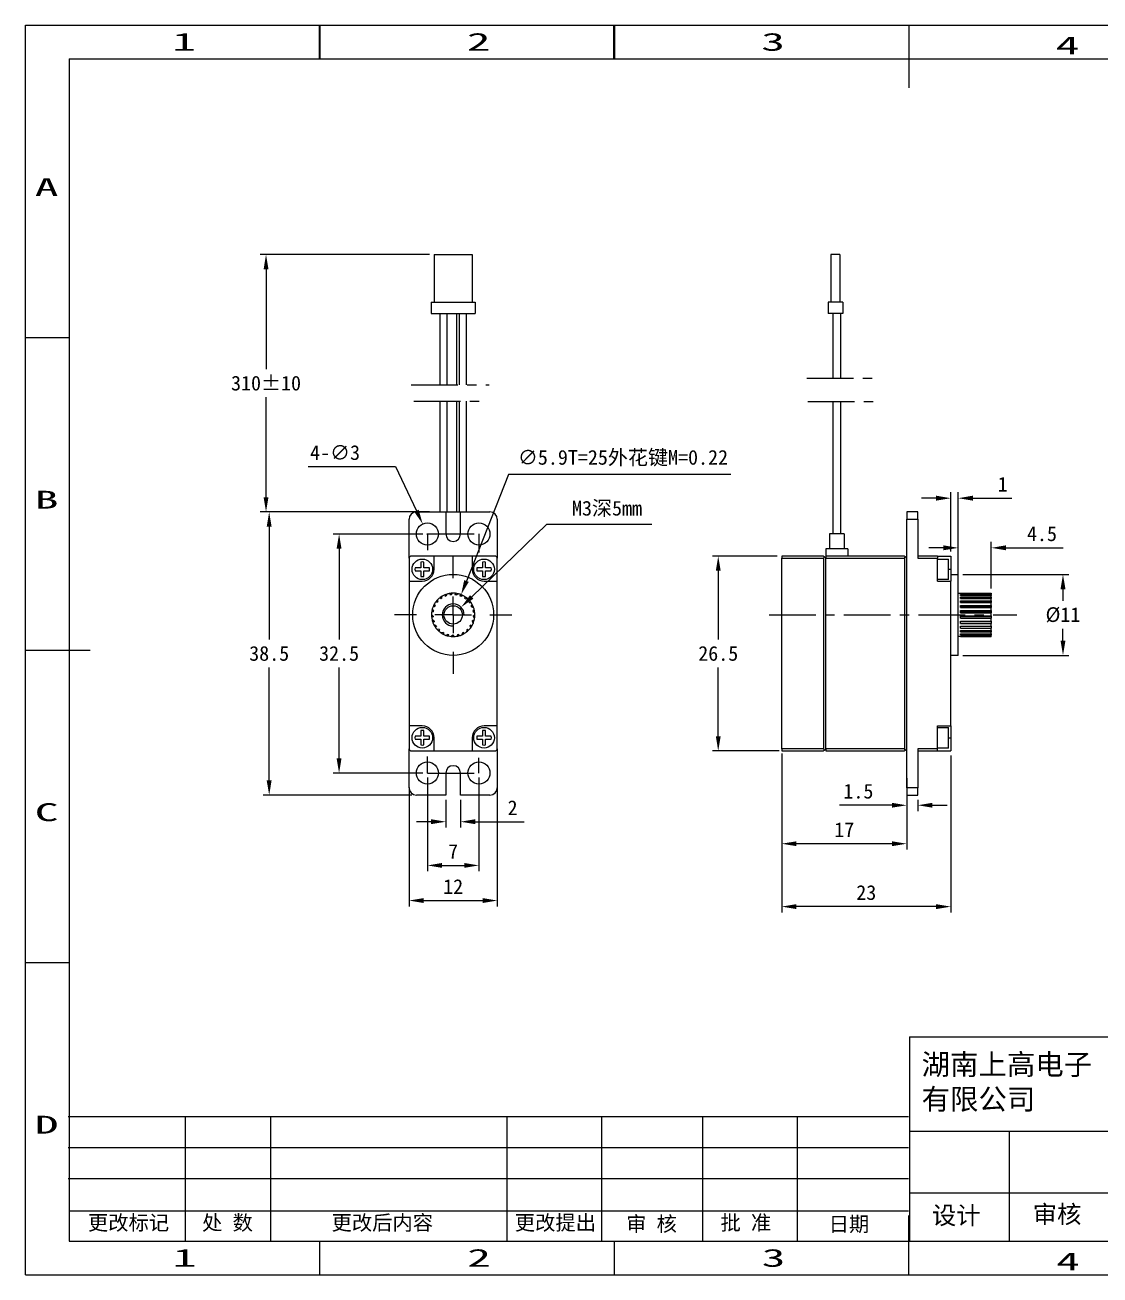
# Model space of a CAD drawing. Header units: millimetres. Extents: x 433 to 674, y -6 to 164.
# Drawn here: x 433.3 to 579.5, y -5.6 to 164.3 of the extents above; entities that cross this region are included whole.
import ezdxf
from ezdxf.enums import TextEntityAlignment as Align

# ---------------------------------------------------------------- set-up
doc = ezdxf.new("R2010")
doc.units = ezdxf.units.MM
doc.header["$PDSIZE"] = -1
doc.linetypes.add('CENTER', pattern=[10.16, 6.35, -1.27, 1.27, -1.27])
for name, color, linetype in [('中心线', 6, 'CENTER'), ('图框', 7, 'Continuous'), ('标注', 5, 'Continuous')]:
    doc.layers.add(name, color=color, linetype=linetype)
doc.styles.add('style1', font='', dxfattribs={"height": 3.5})
doc.styles.get('style1').set_extended_font_data('FangSong_GB2312')
doc.dimstyles.new('副本 Standard', dxfattribs={"dimtxt": 2, "dimasz": 2, "dimexe": 0.8, "dimexo": 0.625, "dimgap": 0.9, "dimtad": 1, "dimtih": 1, "dimtoh": 1, "dimdsep": 46, "dimtxsty": 'Standard', "dimcen": 0.09, "dimclrd": 5, "dimclre": 5, "dimadec": 3, "dimazin": 2, "dimtfac": 1, "dimtdec": 4, "dimtofl": 0, "dimtmove": 0, "dimatfit": 3, "dimfxl": 0, "dimtolj": 1, "dimtzin": 0, "dimarcsym": 0})

# ---------------------------------------------------------------- blocks, each defined once
blk = doc.blocks.new('SW_CENTERMARKSYMBOL_4')
at = {"layer": '图框', "color": 0}
for p, q in [((0, 5), (0, 8)), ((0, 0), (0, 2.5)), ((-5, 0), (-8, 0)), ((0, 0), (-2.5, 0)), ((0, 0), (0, -2.5)), ((0, 0), (2.5, 0)), ((5, 0), (8, 0)), ((0, -5), (0, -8))]:
    blk.add_line(p, q, dxfattribs=at)
blk = doc.blocks.new('*D68')
at = {"layer": 'Defpoints', "color": 0}
for p in [(486.55, 98.11), (466.52, 59.61), (486.55, 59.61)]:
    blk.add_point(p, dxfattribs=at)
at = {"layer": '标注', "color": 5, "lineweight": -2}
for p, q in [((485.93, 98.11), (465.72, 98.11)), ((466.52, 96.11), (466.52, 80.76)), ((466.52, 61.61), (466.52, 76.96)), ((485.93, 59.61), (465.72, 59.61))]:
    blk.add_line(p, q, dxfattribs=at)
at = {"layer": '标注', "color": 5}
for points in [[(466.18, 96.11), (466.85, 96.11), (466.52, 98.11)], [(466.18, 61.61), (466.85, 61.61), (466.52, 59.61)]]:
    blk.add_solid(points, dxfattribs=at)
at = {"layer": '标注', "color": 0, "insert": (466.52, 78.86), "char_height": 2, "attachment_point": 5}
blk.add_mtext('\\A1;38.5', dxfattribs=at)
blk = doc.blocks.new('*D69')
at = {"layer": 'Defpoints', "color": 0}
for p in [(488.05, 95.11), (476.03, 62.61), (488.05, 62.61)]:
    blk.add_point(p, dxfattribs=at)
at = {"layer": '标注', "color": 5, "lineweight": -2}
for p, q in [((487.43, 95.11), (475.23, 95.11)), ((476.03, 93.11), (476.03, 80.76)), ((476.03, 64.61), (476.03, 76.96)), ((487.43, 62.61), (475.23, 62.61))]:
    blk.add_line(p, q, dxfattribs=at)
at = {"layer": '标注', "color": 5}
for points in [[(475.69, 93.11), (476.36, 93.11), (476.03, 95.11)], [(475.69, 64.61), (476.36, 64.61), (476.03, 62.61)]]:
    blk.add_solid(points, dxfattribs=at)
at = {"layer": '标注', "color": 0, "insert": (476.03, 78.86), "char_height": 2, "attachment_point": 5}
blk.add_mtext('\\A1;32.5', dxfattribs=at)
blk = doc.blocks.new('*D70')
at = {"layer": 'Defpoints', "color": 0}
for p in [(488.05, 62.61), (495.05, 62.61), (495.05, 50.05)]:
    blk.add_point(p, dxfattribs=at)
at = {"layer": '标注', "color": 5, "lineweight": -2}
for p, q in [((488.05, 61.99), (488.05, 49.25)), ((495.05, 61.99), (495.05, 49.25)), ((490.05, 50.05), (493.05, 50.05))]:
    blk.add_line(p, q, dxfattribs=at)
at = {"layer": '标注', "color": 5}
for points in [[(490.05, 50.38), (490.05, 49.72), (488.05, 50.05)], [(493.05, 50.38), (493.05, 49.72), (495.05, 50.05)]]:
    blk.add_solid(points, dxfattribs=at)
at = {"layer": '标注', "color": 0, "insert": (491.55, 51.95), "char_height": 2, "attachment_point": 5}
blk.add_mtext('\\A1;7', dxfattribs=at)
blk = doc.blocks.new('*D71')
at = {"layer": 'Defpoints', "color": 0}
for p in [(490.55, 59.61), (492.55, 59.61), (492.55, 55.99)]:
    blk.add_point(p, dxfattribs=at)
at = {"layer": '标注', "color": 5, "lineweight": -2}
for p, q in [((490.55, 58.99), (490.55, 55.19)), ((492.55, 58.99), (492.55, 55.19)), ((488.55, 55.99), (486.55, 55.99)), ((494.55, 55.99), (501.2, 55.99))]:
    blk.add_line(p, q, dxfattribs=at)
at = {"layer": '标注', "color": 5}
for points in [[(488.55, 56.33), (488.55, 55.66), (490.55, 55.99)], [(494.55, 56.33), (494.55, 55.66), (492.55, 55.99)]]:
    blk.add_solid(points, dxfattribs=at)
at = {"layer": '标注', "color": 0, "insert": (499.63, 57.89), "char_height": 2, "attachment_point": 5}
blk.add_mtext('\\A1;2', dxfattribs=at)
blk = doc.blocks.new('*D72')
at = {"layer": 'Defpoints', "color": 0}
for p in [(488.95, 133.11), (466.09, 98.11), (488.95, 98.11)]:
    blk.add_point(p, dxfattribs=at)
at = {"layer": '标注', "color": 5, "lineweight": -2}
for p, q in [((488.33, 133.11), (465.29, 133.11)), ((466.09, 131.11), (466.09, 117.51)), ((466.09, 100.11), (466.09, 113.71)), ((488.33, 98.11), (465.29, 98.11))]:
    blk.add_line(p, q, dxfattribs=at)
at = {"layer": '标注', "color": 5}
for points in [[(465.76, 131.11), (466.42, 131.11), (466.09, 133.11)], [(465.76, 100.11), (466.42, 100.11), (466.09, 98.11)]]:
    blk.add_solid(points, dxfattribs=at)
at = {"layer": '标注', "color": 0, "insert": (466.09, 115.61), "char_height": 2, "attachment_point": 5}
blk.add_mtext('\\A1;310%%P10', dxfattribs=at)
blk = doc.blocks.new('*D73')
at = {"layer": 'Defpoints', "color": 0}
for p in [(485.55, 61.29), (497.55, 61.29), (497.55, 45.27)]:
    blk.add_point(p, dxfattribs=at)
at = {"layer": '标注', "color": 5, "lineweight": -2}
for p, q in [((485.55, 60.66), (485.55, 44.47)), ((497.55, 60.66), (497.55, 44.47)), ((487.55, 45.27), (495.55, 45.27))]:
    blk.add_line(p, q, dxfattribs=at)
at = {"layer": '标注', "color": 5}
for points in [[(487.55, 45.61), (487.55, 44.94), (485.55, 45.27)], [(495.55, 45.61), (495.55, 44.94), (497.55, 45.27)]]:
    blk.add_solid(points, dxfattribs=at)
at = {"layer": '标注', "color": 0, "insert": (491.55, 47.17), "char_height": 2, "attachment_point": 5}
blk.add_mtext('\\A1;12', dxfattribs=at)
blk = doc.blocks.new('*D74')
at = {"layer": 'Defpoints', "color": 0}
for p in [(536.25, 92.11), (527.61, 65.61), (536.55, 65.61)]:
    blk.add_point(p, dxfattribs=at)
at = {"layer": '标注', "color": 5, "lineweight": -2}
for p, q in [((535.62, 92.11), (526.81, 92.11)), ((527.61, 90.11), (527.61, 80.76)), ((527.61, 67.61), (527.61, 76.96)), ((535.92, 65.61), (526.81, 65.61))]:
    blk.add_line(p, q, dxfattribs=at)
at = {"layer": '标注', "color": 5}
for points in [[(527.28, 90.11), (527.94, 90.11), (527.61, 92.11)], [(527.28, 67.61), (527.94, 67.61), (527.61, 65.61)]]:
    blk.add_solid(points, dxfattribs=at)
at = {"layer": '标注', "color": 0, "insert": (527.61, 78.86), "char_height": 2, "attachment_point": 5}
blk.add_mtext('\\A1;26.5', dxfattribs=at)
blk = doc.blocks.new('*D75')
at = {"layer": 'Defpoints', "color": 0}
for p in [(536.25, 65.91), (553.25, 62.53), (536.25, 53)]:
    blk.add_point(p, dxfattribs=at)
at = {"layer": '标注', "color": 5, "lineweight": -2}
for p, q in [((536.25, 65.29), (536.25, 52.2)), ((553.25, 61.9), (553.25, 52.2)), ((551.25, 53), (538.25, 53))]:
    blk.add_line(p, q, dxfattribs=at)
at = {"layer": '标注', "color": 5}
for points in [[(538.25, 53.33), (538.25, 52.67), (536.25, 53)], [(551.25, 53.33), (551.25, 52.67), (553.25, 53)]]:
    blk.add_solid(points, dxfattribs=at)
at = {"layer": '标注', "color": 0, "insert": (544.75, 54.9), "char_height": 2, "attachment_point": 5}
blk.add_mtext('\\A1;17', dxfattribs=at)
blk = doc.blocks.new('*D76')
at = {"layer": 'Defpoints', "color": 0}
for p in [(536.25, 65.61), (559.25, 65.61), (536.25, 44.45)]:
    blk.add_point(p, dxfattribs=at)
at = {"layer": '标注', "color": 5, "lineweight": -2}
for p, q in [((536.25, 64.99), (536.25, 43.65)), ((559.25, 64.99), (559.25, 43.65)), ((557.25, 44.45), (538.25, 44.45))]:
    blk.add_line(p, q, dxfattribs=at)
at = {"layer": '标注', "color": 5}
for points in [[(538.25, 44.78), (538.25, 44.11), (536.25, 44.45)], [(557.25, 44.78), (557.25, 44.11), (559.25, 44.45)]]:
    blk.add_solid(points, dxfattribs=at)
at = {"layer": '标注', "color": 0, "insert": (547.75, 46.35), "char_height": 2, "attachment_point": 5}
blk.add_mtext('\\A1;23', dxfattribs=at)
blk = doc.blocks.new('*D77')
at = {"layer": 'Defpoints', "color": 0}
for p in [(559.25, 99.98), (559.25, 92.11), (560.25, 89.61)]:
    blk.add_point(p, dxfattribs=at)
at = {"layer": '标注', "color": 5, "lineweight": -2}
for p, q in [((559.25, 92.74), (559.25, 100.78)), ((560.25, 90.24), (560.25, 100.78)), ((557.25, 99.98), (555.25, 99.98)), ((562.25, 99.98), (567.54, 99.98))]:
    blk.add_line(p, q, dxfattribs=at)
at = {"layer": '标注', "color": 5}
for points in [[(557.25, 100.32), (557.25, 99.65), (559.25, 99.98)], [(562.25, 100.32), (562.25, 99.65), (560.25, 99.98)]]:
    blk.add_solid(points, dxfattribs=at)
at = {"layer": '标注', "color": 0, "insert": (566.31, 101.88), "char_height": 2, "attachment_point": 5}
blk.add_mtext('\\A1;1', dxfattribs=at)
blk = doc.blocks.new('*D78')
at = {"layer": 'Defpoints', "color": 0}
for p in [(564.75, 93.23), (560.25, 87.06), (564.75, 87.06)]:
    blk.add_point(p, dxfattribs=at)
at = {"layer": '标注', "color": 5, "lineweight": -2}
for p, q in [((560.25, 87.69), (560.25, 94.03)), ((564.75, 87.69), (564.75, 94.03)), ((558.25, 93.23), (556.25, 93.23)), ((566.75, 93.23), (574.55, 93.23))]:
    blk.add_line(p, q, dxfattribs=at)
at = {"layer": '标注', "color": 5}
for points in [[(558.25, 93.57), (558.25, 92.9), (560.25, 93.23)], [(566.75, 93.57), (566.75, 92.9), (564.75, 93.23)]]:
    blk.add_solid(points, dxfattribs=at)
at = {"layer": '标注', "color": 0, "insert": (571.65, 95.13), "char_height": 2, "attachment_point": 5}
blk.add_mtext('\\A1;4.5', dxfattribs=at)
blk = doc.blocks.new('*D79')
at = {"layer": 'Defpoints', "color": 0}
for p in [(487.41, 96.47), (488.69, 93.76)]:
    blk.add_point(p, dxfattribs=at)
at = {"layer": '标注', "color": 5, "lineweight": -2}
for p, q in [((471.82, 104.27), (483.71, 104.27)), ((483.71, 104.27), (486.55, 98.28)), ((488.05, 95.02), (488.05, 95.2)), ((487.96, 95.11), (488.14, 95.11))]:
    blk.add_line(p, q, dxfattribs=at)
at = {"layer": '标注', "color": 5}
blk.add_solid([(486.85, 98.42), (486.25, 98.13), (487.41, 96.47)], dxfattribs=at)
at = {"layer": '标注', "color": 0, "insert": (475.48, 106.17), "char_height": 2, "attachment_point": 5}
blk.add_mtext('\\A1;4-∅3', dxfattribs=at)
blk = doc.blocks.new('*D80')
at = {"layer": 'Defpoints', "color": 0}
for p in [(560.25, 89.61), (560.25, 78.61), (574.51, 78.61)]:
    blk.add_point(p, dxfattribs=at)
at = {"layer": '标注', "color": 5, "lineweight": -2}
for p, q in [((560.87, 89.61), (575.31, 89.61)), ((574.51, 87.61), (574.51, 86.01)), ((574.51, 80.61), (574.51, 82.21)), ((560.87, 78.61), (575.31, 78.61))]:
    blk.add_line(p, q, dxfattribs=at)
at = {"layer": '标注', "color": 5}
for points in [[(574.18, 87.61), (574.85, 87.61), (574.51, 89.61)], [(574.18, 80.61), (574.85, 80.61), (574.51, 78.61)]]:
    blk.add_solid(points, dxfattribs=at)
at = {"layer": '标注', "color": 0, "insert": (574.51, 84.11), "char_height": 2, "attachment_point": 5}
blk.add_mtext('\\A1;%%C11', dxfattribs=at)
blk = doc.blocks.new('*D81')
at = {"layer": 'Defpoints', "color": 0}
for p in [(492.63, 85.16), (490.47, 83.07)]:
    blk.add_point(p, dxfattribs=at)
at = {"layer": '标注', "color": 5, "lineweight": -2}
for p, q in [((504.25, 96.39), (494.07, 86.55)), ((518.58, 96.39), (504.25, 96.39)), ((491.46, 84.11), (491.64, 84.11)), ((491.55, 84.02), (491.55, 84.2))]:
    blk.add_line(p, q, dxfattribs=at)
at = {"layer": '标注', "color": 5}
blk.add_solid([(493.84, 86.79), (494.3, 86.31), (492.63, 85.16)], dxfattribs=at)
at = {"layer": '标注', "color": 0, "insert": (512.48, 98.52), "char_height": 2, "attachment_point": 5}
blk.add_mtext('\\A1;M3{\\fSimSun|b0|i0|c134|p2;深}5mm', dxfattribs=at)
blk = doc.blocks.new('*D82')
at = {"layer": 'Defpoints', "color": 0}
for p in [(492.63, 86.86), (490.47, 81.37)]:
    blk.add_point(p, dxfattribs=at)
at = {"layer": '标注', "color": 5, "lineweight": -2}
for p, q in [((499.07, 103.22), (493.36, 88.72)), ((529.34, 103.22), (499.07, 103.22)), ((491.46, 84.11), (491.64, 84.11)), ((491.55, 84.02), (491.55, 84.2))]:
    blk.add_line(p, q, dxfattribs=at)
at = {"layer": '标注', "color": 5}
blk.add_solid([(493.05, 88.84), (493.67, 88.6), (492.63, 86.86)], dxfattribs=at)
at = {"layer": '标注', "color": 0, "insert": (514.65, 105.42), "char_height": 2, "attachment_point": 5}
blk.add_mtext('\\A1;∅5.9{\\fSimSun|b0|i0|c134|p2;T=25外花键M=0.22}', dxfattribs=at)
blk = doc.blocks.new('*D83')
at = {"layer": 'Defpoints', "color": 0}
for p in [(553.25, 59.61), (554.75, 59.61), (553.25, 58.23)]:
    blk.add_point(p, dxfattribs=at)
at = {"layer": '标注', "color": 5, "lineweight": -2}
for p, q in [((551.25, 58.23), (544.12, 58.23)), ((553.25, 58.99), (553.25, 57.43)), ((554.75, 58.99), (554.75, 57.43)), ((556.75, 58.23), (558.75, 58.23))]:
    blk.add_line(p, q, dxfattribs=at)
at = {"layer": '标注', "color": 5}
for points in [[(551.25, 58.56), (551.25, 57.9), (553.25, 58.23)], [(556.75, 58.56), (556.75, 57.9), (554.75, 58.23)]]:
    blk.add_solid(points, dxfattribs=at)
at = {"layer": '标注', "color": 0, "insert": (546.68, 60.13), "char_height": 2, "attachment_point": 5}
blk.add_mtext('\\A1;1.5', dxfattribs=at)

msp = doc.modelspace()

# ---------------------------------------------------------------- linework, layer by layer
at = {"color": 5, "linetype": 'Continuous'}
for p, q in [((433.359, -5.64), (433.359, 164.32)), ((433.359, 164.32), (673.732, 164.32)), ((473.359, 159.701), (473.359, 164.32)), ((473.421, 164.32), (473.421, 159.701)), ((513.421, 159.701), (513.421, 164.32)), ((513.484, 164.32), (513.484, 159.701)), ((553.546, 164.32), (553.546, 155.785)), ((433.297, 159.701), (433.359, 159.701)), ((433.359, 121.83), (439.287, 121.83)), ((433.359, 79.34), (442.165, 79.34)), ((433.359, 36.85), (439.287, 36.85)), ((553.608, 26.733), (588.4, 26.733)), ((455.095, 15.907), (455.095, -1.02)), ((466.677, 15.907), (466.677, -1.02)), ((498.842, 15.907), (498.842, -1.02)), ((511.719, 15.907), (511.719, -1.02)), ((525.462, 15.907), (525.462, -1.02)), ((538.34, 15.907), (538.34, -1.02)), ((553.608, 13.91), (612.851, 13.91)), ((567.205, 13.91), (567.205, -1.02)), ((439.187, 11.708), (553.508, 11.708)), ((439.187, 7.465), (553.508, 7.465)), ((553.608, 5.55), (665.639, 5.55)), ((439.287, 3.068), (553.508, 3.068)), ((553.546, -5.64), (553.546, 2.453)), ((473.421, -5.64), (473.421, -1.02)), ((513.484, -5.64), (513.484, -1.02)), ((433.359, -5.64), (673.732, -5.64))]:
    msp.add_line(p, q, dxfattribs=at)
at = {"color": 7, "linetype": 'Continuous'}
for p, q in [((439.287, 159.701), (439.287, -1.02)), ((439.287, 159.701), (665.639, 159.701)), ((553.608, 26.733), (553.608, -1.02)), ((439.287, -1.02), (665.639, -1.02))]:
    msp.add_line(p, q, dxfattribs=at)
at = {"color": 7, "linetype": 'Continuous', "lineweight": 25}
for p, q in [((488.951, 133.113), (488.951, 126.613)), ((488.951, 133.113), (494.151, 133.113)), ((494.151, 133.113), (494.151, 126.613)), ((542.949, 133.113), (542.949, 126.613)), ((544.149, 133.113), (542.949, 133.113)), ((544.149, 133.113), (544.149, 126.613)), ((488.551, 126.613), (488.551, 125.113)), ((488.551, 126.613), (494.551, 126.613)), ((494.551, 126.613), (494.551, 125.113)), ((544.549, 126.613), (542.549, 126.613)), ((542.549, 126.613), (542.549, 125.113)), ((544.549, 126.613), (544.549, 125.113)), ((488.551, 125.113), (494.551, 125.113)), ((489.751, 125.113), (489.751, 115.383)), ((490.751, 115.383), (490.751, 125.113)), ((492.051, 115.383), (492.051, 125.113)), ((492.351, 125.113), (492.351, 115.383)), ((493.351, 115.383), (493.351, 125.113)), ((544.549, 125.113), (542.549, 125.113)), ((543.249, 116.287), (543.249, 125.113)), ((544.249, 125.113), (544.249, 116.287)), ((489.751, 113.181), (489.751, 98.113)), ((490.751, 98.113), (490.751, 113.181)), ((492.051, 98.113), (492.051, 113.181)), ((492.351, 113.181), (492.351, 98.113)), ((493.351, 98.113), (493.351, 113.181)), ((543.249, 95.113), (543.249, 113.13)), ((544.249, 113.13), (544.249, 95.113)), ((485.551, 91.813), (485.551, 97.113)), ((486.551, 98.113), (490.551, 98.113)), ((490.551, 98.113), (490.551, 95.113)), ((492.551, 98.113), (496.551, 98.113)), ((492.551, 95.113), (492.551, 98.113)), ((497.551, 97.113), (497.551, 91.813)), ((554.749, 98.113), (553.249, 98.113)), ((553.249, 98.113), (553.249, 97.113)), ((553.249, 97.113), (554.749, 97.113)), ((553.249, 60.613), (553.249, 97.113)), ((554.749, 97.113), (554.749, 98.113)), ((554.749, 97.113), (554.749, 91.813)), ((544.749, 95.113), (542.749, 95.113)), ((542.749, 95.113), (542.749, 93.113)), ((544.749, 95.113), (544.749, 93.113)), ((485.551, 91.813), (485.551, 88.713)), ((488.951, 92.113), (485.851, 92.113)), ((494.151, 92.113), (488.951, 92.113)), ((488.951, 90.313), (488.951, 92.113)), ((494.151, 92.113), (494.151, 90.313)), ((497.251, 92.113), (494.151, 92.113)), ((497.551, 88.713), (497.551, 91.813)), ((541.949, 92.113), (536.249, 92.113)), ((536.249, 92.113), (536.249, 91.813)), ((536.249, 91.813), (541.949, 91.813)), ((536.249, 65.913), (536.249, 91.813)), ((542.037, 92.026), (541.949, 92.113)), ((541.949, 91.813), (541.949, 65.913)), ((542.249, 91.813), (542.037, 92.026)), ((545.249, 93.113), (542.249, 93.113)), ((542.249, 93.113), (542.249, 92.113)), ((552.949, 92.113), (542.249, 92.113)), ((542.249, 92.113), (542.249, 91.813)), ((542.249, 91.813), (552.949, 91.813)), ((542.249, 65.913), (542.249, 91.813)), ((545.249, 93.113), (545.249, 92.113)), ((553.037, 92.026), (552.949, 92.113)), ((552.949, 91.813), (552.949, 65.913)), ((553.249, 91.813), (553.037, 92.026)), ((557.449, 92.113), (554.749, 92.113)), ((554.749, 91.813), (557.449, 91.813)), ((557.449, 92.113), (557.449, 91.813)), ((557.449, 92.113), (559.249, 92.113)), ((557.449, 88.713), (557.449, 91.813)), ((559.249, 92.113), (559.249, 90.313)), ((487.151, 90.513), (486.371, 90.513)), ((486.371, 90.113), (487.151, 90.113)), ((487.151, 91.293), (487.151, 90.513)), ((487.151, 90.113), (487.151, 89.334)), ((487.551, 90.513), (487.551, 91.293)), ((488.33, 90.513), (487.551, 90.513)), ((487.551, 89.334), (487.551, 90.113)), ((487.551, 90.113), (488.33, 90.113)), ((495.551, 90.513), (494.771, 90.513)), ((494.771, 90.113), (495.551, 90.113)), ((495.551, 91.293), (495.551, 90.513)), ((495.551, 90.113), (495.551, 89.334)), ((495.951, 90.513), (495.951, 91.293)), ((496.73, 90.513), (495.951, 90.513)), ((495.951, 89.334), (495.951, 90.113)), ((495.951, 90.113), (496.73, 90.113)), ((557.449, 91.713), (558.949, 91.713)), ((558.949, 88.913), (558.949, 91.713)), ((559.249, 90.313), (559.249, 88.713)), ((485.551, 88.713), (485.551, 69.013)), ((485.551, 88.713), (487.351, 88.713)), ((495.751, 88.713), (497.551, 88.713)), ((497.551, 69.013), (497.551, 88.713)), ((558.949, 88.913), (557.449, 88.913)), ((557.449, 88.713), (559.249, 88.713)), ((559.249, 89.613), (560.249, 89.613)), ((559.249, 69.013), (559.249, 88.713)), ((560.249, 78.613), (560.249, 89.613)), ((490.42, 86.838), (490.446, 86.632)), ((490.596, 86.692), (490.711, 86.942)), ((491.133, 87.034), (491.106, 86.827)), ((491.267, 86.849), (491.441, 87.061)), ((491.873, 87.046), (491.795, 86.853)), ((491.956, 86.833), (492.177, 86.996)), ((492.592, 86.874), (492.469, 86.706)), ((492.62, 86.647), (492.875, 86.75)), ((560.249, 87.063), (564.749, 87.063)), ((560.549, 86.996), (560.549, 87.046)), ((560.549, 87.046), (564.749, 87.046)), ((560.549, 86.996), (564.749, 86.996)), ((560.549, 86.75), (560.549, 86.874)), ((560.549, 86.874), (564.749, 86.874)), ((560.549, 86.75), (564.749, 86.75)), ((564.749, 87.046), (564.749, 87.063)), ((564.749, 87.046), (564.749, 86.996)), ((564.749, 86.874), (564.749, 86.996)), ((564.749, 86.874), (564.749, 86.75)), ((564.749, 86.528), (564.749, 86.75)), ((488.861, 85.326), (489.021, 85.193)), ((489.089, 85.34), (489.003, 85.6)), ((489.247, 85.957), (489.369, 85.788)), ((489.471, 85.914), (489.453, 86.187)), ((489.778, 86.472), (489.854, 86.278)), ((489.984, 86.374), (490.034, 86.644)), ((493.246, 86.528), (493.085, 86.396)), ((493.216, 86.301), (493.489, 86.338)), ((493.793, 86.03), (493.604, 85.943)), ((493.708, 85.818), (493.981, 85.786)), ((494.199, 85.413), (493.994, 85.374)), ((494.064, 85.228), (494.32, 85.129)), ((560.549, 86.338), (560.549, 86.528)), ((560.549, 86.528), (564.749, 86.528)), ((560.549, 86.396), (564.749, 86.396)), ((560.549, 86.338), (564.749, 86.338)), ((560.549, 85.786), (560.549, 86.03)), ((560.549, 86.03), (564.749, 86.03)), ((560.549, 85.943), (564.749, 85.943)), ((560.549, 85.818), (564.749, 85.818)), ((560.549, 85.786), (564.749, 85.786)), ((560.549, 85.129), (560.549, 85.413)), ((560.549, 85.413), (564.749, 85.413)), ((560.549, 85.374), (564.749, 85.374)), ((560.549, 85.228), (564.749, 85.228)), ((560.549, 85.129), (564.749, 85.129)), ((564.749, 86.528), (564.749, 86.396)), ((564.749, 86.396), (564.749, 86.338)), ((564.749, 86.03), (564.749, 86.338)), ((564.749, 86.03), (564.749, 85.943)), ((564.749, 85.943), (564.749, 85.818)), ((564.749, 85.818), (564.749, 85.786)), ((564.749, 85.413), (564.749, 85.786)), ((564.749, 85.413), (564.749, 85.374)), ((564.749, 85.374), (564.749, 85.228)), ((564.749, 85.228), (564.749, 85.129)), ((564.749, 84.713), (564.749, 85.129)), ((488.803, 84.002), (488.601, 84.189)), ((488.61, 83.881), (488.814, 83.841)), ((488.644, 84.619), (488.832, 84.53)), ((488.917, 83.323), (488.675, 83.453)), ((488.861, 84.689), (488.713, 84.92)), ((494.371, 83.247), (494.195, 83.36)), ((494.439, 84.713), (494.231, 84.727)), ((494.263, 84.568), (494.486, 84.408)), ((494.291, 83.879), (494.467, 83.669)), ((494.497, 83.976), (494.3, 84.041)), ((560.549, 84.408), (560.549, 84.713)), ((560.549, 84.713), (564.749, 84.713)), ((560.549, 84.568), (564.749, 84.568)), ((560.549, 84.408), (564.749, 84.408)), ((560.549, 83.669), (560.549, 83.976)), ((560.549, 83.976), (564.749, 83.976)), ((560.549, 83.879), (564.749, 83.879)), ((560.549, 83.669), (564.749, 83.669)), ((564.749, 84.727), (564.749, 84.568)), ((564.749, 84.568), (564.749, 84.408)), ((564.749, 83.976), (564.749, 84.408)), ((564.749, 83.976), (564.749, 83.879)), ((564.749, 83.879), (564.749, 83.669)), ((564.749, 83.247), (564.749, 83.669)), ((488.76, 83.157), (488.968, 83.169)), ((489.196, 82.692), (488.93, 82.759)), ((489.086, 82.493), (489.284, 82.556)), ((489.623, 82.152), (489.349, 82.15)), ((489.566, 81.931), (489.742, 82.041)), ((490.172, 81.734), (489.907, 81.664)), ((490.171, 81.506), (490.315, 81.657)), ((492.821, 81.675), (492.738, 81.413)), ((493.013, 81.552), (492.962, 81.754)), ((493.388, 82.067), (493.372, 81.793)), ((493.604, 81.996), (493.505, 82.179)), ((493.839, 82.588), (493.892, 82.319)), ((494.067, 82.573), (493.925, 82.726)), ((494.146, 83.205), (494.265, 82.958)), ((560.549, 82.958), (560.549, 83.247)), ((560.549, 83.247), (564.749, 83.247)), ((560.549, 83.205), (564.749, 83.205)), ((560.549, 82.958), (564.749, 82.958)), ((560.549, 82.319), (560.549, 82.573)), ((560.549, 82.573), (564.749, 82.573)), ((560.549, 82.319), (564.749, 82.319)), ((560.549, 81.793), (560.549, 81.996)), ((560.549, 81.996), (564.749, 81.996)), ((560.549, 81.793), (564.749, 81.793)), ((564.749, 83.247), (564.749, 83.205)), ((564.749, 83.205), (564.749, 82.958)), ((564.749, 82.573), (564.749, 82.958)), ((564.749, 82.573), (564.749, 82.319)), ((564.749, 81.996), (564.749, 82.319)), ((564.749, 81.996), (564.749, 81.793)), ((564.749, 81.552), (564.749, 81.793)), ((490.807, 81.466), (490.567, 81.332)), ((490.863, 81.245), (490.964, 81.427)), ((491.489, 81.364), (491.29, 81.175)), ((491.598, 81.164), (491.651, 81.365)), ((492.174, 81.435), (492.029, 81.203)), ((492.33, 81.268), (492.331, 81.477)), ((560.549, 81.163), (560.249, 81.163)), ((560.549, 81.413), (560.549, 81.552)), ((560.549, 81.552), (564.749, 81.552)), ((560.549, 81.413), (564.749, 81.413)), ((560.549, 81.203), (560.549, 81.268)), ((560.549, 81.268), (564.749, 81.268)), ((560.549, 81.203), (564.749, 81.203)), ((560.549, 81.163), (560.549, 81.164)), ((560.549, 81.164), (564.749, 81.164)), ((564.749, 81.552), (564.749, 81.413)), ((564.749, 81.268), (564.749, 81.413)), ((564.749, 81.268), (564.749, 81.203)), ((564.749, 81.164), (564.749, 81.203)), ((560.249, 78.613), (559.249, 78.613)), ((487.351, 69.013), (485.551, 69.013)), ((485.551, 69.013), (485.551, 65.913)), ((487.151, 68.393), (487.151, 67.613)), ((487.551, 67.613), (487.551, 68.393)), ((495.551, 68.393), (495.551, 67.613)), ((497.551, 69.013), (495.751, 69.013)), ((495.951, 67.613), (495.951, 68.393)), ((497.551, 65.913), (497.551, 69.013)), ((557.449, 65.913), (557.449, 69.013)), ((557.449, 69.013), (559.249, 69.013)), ((557.449, 68.813), (558.949, 68.813)), ((558.949, 66.013), (558.949, 68.813)), ((559.249, 69.013), (559.249, 67.413)), ((487.151, 67.613), (486.371, 67.613)), ((486.371, 67.213), (487.151, 67.213)), ((487.151, 67.213), (487.151, 66.434)), ((488.33, 67.613), (487.551, 67.613)), ((487.551, 66.434), (487.551, 67.213)), ((487.551, 67.213), (488.33, 67.213)), ((488.951, 65.613), (488.951, 67.413)), ((494.151, 67.413), (494.151, 65.613)), ((495.551, 67.613), (494.771, 67.613)), ((494.771, 67.213), (495.551, 67.213)), ((495.551, 67.213), (495.551, 66.434)), ((496.73, 67.613), (495.951, 67.613)), ((495.951, 66.434), (495.951, 67.213)), ((495.951, 67.213), (496.73, 67.213)), ((559.249, 67.413), (559.249, 65.613)), ((485.551, 60.613), (485.551, 65.913)), ((485.851, 65.613), (488.951, 65.613)), ((488.951, 65.613), (494.151, 65.613)), ((494.151, 65.613), (497.251, 65.613)), ((497.551, 65.913), (497.551, 60.613)), ((541.949, 65.913), (536.249, 65.913)), ((536.249, 65.913), (536.249, 65.613)), ((536.249, 65.613), (541.949, 65.613)), ((541.949, 65.613), (542.037, 65.701)), ((542.037, 65.701), (542.249, 65.913)), ((552.949, 65.913), (542.249, 65.913)), ((542.249, 65.913), (542.249, 65.613)), ((542.249, 65.613), (552.949, 65.613)), ((552.949, 65.613), (553.037, 65.701)), ((553.037, 65.701), (553.249, 65.913)), ((554.749, 65.913), (554.749, 60.613)), ((557.449, 65.913), (554.749, 65.913)), ((554.749, 65.613), (557.449, 65.613)), ((558.949, 66.013), (557.449, 66.013)), ((557.449, 65.613), (557.449, 65.913)), ((557.449, 65.613), (559.249, 65.613)), ((490.551, 62.613), (490.551, 59.613)), ((492.551, 59.613), (492.551, 62.613)), ((490.551, 59.613), (486.551, 59.613)), ((496.551, 59.613), (492.551, 59.613)), ((554.749, 60.613), (553.249, 60.613)), ((553.249, 60.613), (553.249, 59.613)), ((553.249, 59.613), (554.749, 59.613)), ((554.749, 59.613), (554.749, 60.613))]:
    msp.add_line(p, q, dxfattribs=at)
for p, q in [((490.551, 98.113), (492.551, 98.113)), ((439.287, 43.661), (439.287, -1.02)), ((439.287, -1.02), (500.342, -1.02)), ((500.342, -1.02), (553.192, -1.02))]:
    msp.add_line(p, q)
at = {"color": 8, "linetype": 'Continuous', "lineweight": 25}
for p, q in [((558.949, 90.313), (559.249, 90.313)), ((558.949, 67.413), (559.249, 67.413))]:
    msp.add_line(p, q, dxfattribs=at)
at = {"color": 7, "linetype": 'Continuous', "lineweight": 25}
for centre, radius in [((488.051, 95.113), 1.5), ((495.051, 95.113), 1.5), ((487.351, 90.313), 1.4), ((495.751, 90.313), 1.4), ((491.551, 84.113), 5.5), ((491.551, 84.113), 1.25), ((487.351, 67.413), 1.4), ((495.751, 67.413), 1.4), ((488.051, 62.613), 1.5), ((495.051, 62.613), 1.5)]:
    msp.add_circle(centre, radius, dxfattribs=at)
for centre, radius, start, end in [((486.551, 97.113), 1, 90, 180), ((496.551, 97.113), 1, 0, 90), ((491.551, 95.113), 1, 180, 0), ((485.851, 91.813), 0.3, 90, 180), ((497.251, 91.813), 0.3, 0, 90), ((542.249, 91.813), 0.3, 135, 180), ((553.249, 91.813), 0.3, 135, 180), ((487.351, 90.313), 1, 168.46304, 191.53696), ((487.351, 90.313), 1, 78.46304, 101.53696), ((487.351, 90.313), 1.6, 270, 0), ((487.351, 90.313), 1, 348.46304, 11.53696), ((495.751, 90.313), 1.6, 180, 270), ((495.751, 90.313), 1, 168.46304, 191.53696), ((495.751, 90.313), 1, 78.46304, 101.53696), ((495.751, 90.313), 1, 348.46304, 11.53696), ((487.351, 90.313), 1, 258.46304, 281.53696), ((495.751, 90.313), 1, 258.46304, 281.53696), ((491.551, 84.113), 2.95, 112.52678, 120.93188), ((491.551, 84.113), 2.95, 106.53188, 112.52678), ((491.551, 84.113), 2.75, 110.31347, 113.69188), ((491.551, 84.113), 2.95, 98.12678, 106.53188), ((491.551, 84.113), 2.75, 95.91347, 99.29188), ((491.551, 84.113), 2.95, 92.13188, 98.12678), ((491.551, 84.113), 2.95, 83.72678, 92.13188), ((491.551, 84.113), 2.75, 81.51347, 84.89188), ((491.551, 84.113), 2.95, 77.73188, 83.72678), ((491.551, 84.113), 2.95, 69.32678, 77.73188), ((491.551, 84.113), 2.75, 67.11347, 70.49188), ((491.551, 84.113), 2.95, 63.33188, 69.32678), ((491.551, 84.113), 2.95, 54.92678, 63.33188), ((491.551, 84.113), 2.95, 155.72678, 164.13188), ((491.551, 84.113), 2.95, 149.73188, 155.72678), ((491.551, 84.113), 2.95, 141.32678, 149.73188), ((491.551, 84.113), 2.75, 153.51347, 156.89188), ((491.551, 84.113), 2.95, 135.33188, 141.32678), ((491.551, 84.113), 2.75, 139.11347, 142.49188), ((491.551, 84.113), 2.95, 126.92678, 135.33188), ((491.551, 84.113), 2.95, 120.93188, 126.92678), ((491.551, 84.113), 2.75, 124.71347, 128.09188), ((491.551, 84.113), 1.5, 0, 270), ((491.551, 84.113), 2.75, 52.71347, 56.09188), ((491.551, 84.113), 2.95, 48.93188, 54.92678), ((491.551, 84.113), 2.95, 40.52678, 48.93188), ((491.551, 84.113), 2.75, 38.31347, 41.69188), ((491.551, 84.113), 2.95, 34.53188, 40.52678), ((491.551, 84.113), 2.95, 26.12678, 34.53188), ((491.551, 84.113), 2.75, 23.91347, 27.29188), ((491.551, 84.113), 2.95, 20.13188, 26.12678), ((491.551, 84.113), 2.95, 11.72678, 20.13188), ((491.551, 84.113), 2.95, 170.12678, 178.53188), ((491.551, 84.113), 2.95, 178.53188, 184.52678), ((491.551, 84.113), 2.95, 184.52678, 192.93188), ((491.551, 84.113), 2.95, 164.13188, 170.12678), ((491.551, 84.113), 2.95, 192.93188, 198.92678), ((491.551, 84.113), 2.75, 182.31347, 185.69188), ((491.551, 84.113), 2.75, 167.91347, 171.29188), ((491.551, 84.113), 2.75, 196.71347, 200.09188), ((491.551, 84.113), 2.75, 340.71347, 344.09188), ((491.551, 84.113), 2.75, 9.51347, 12.89188), ((491.551, 84.113), 2.75, 355.11347, 358.49188), ((491.551, 84.113), 2.95, 342.92678, 351.33188), ((491.551, 84.113), 2.95, 5.73188, 11.72678), ((491.551, 84.113), 2.95, 351.33188, 357.32678), ((491.551, 84.113), 2.95, 357.32678, 5.73188), ((491.551, 84.113), 2.95, 198.92678, 207.33188), ((491.551, 84.113), 2.95, 207.33188, 213.32678), ((491.551, 84.113), 2.95, 213.32678, 221.73188), ((491.551, 84.113), 2.75, 211.11347, 214.49188), ((491.551, 84.113), 2.95, 221.73188, 227.72678), ((491.551, 84.113), 2.95, 227.72678, 236.13188), ((491.551, 84.113), 2.75, 225.51347, 228.89188), ((491.551, 84.113), 2.95, 236.13188, 242.12678), ((491.551, 84.113), 2.75, 239.91347, 243.29188), ((491.551, 84.113), 2.75, 297.51347, 300.89188), ((491.551, 84.113), 2.95, 299.72678, 308.13188), ((491.551, 84.113), 2.95, 308.13188, 314.12678), ((491.551, 84.113), 2.75, 311.91347, 315.29188), ((491.551, 84.113), 2.95, 314.12678, 322.53188), ((491.551, 84.113), 2.75, 326.31347, 329.69188), ((491.551, 84.113), 2.95, 322.53188, 328.52678), ((491.551, 84.113), 2.95, 328.52678, 336.93188), ((491.551, 84.113), 2.95, 336.93188, 342.92678), ((491.551, 84.113), 2.95, 242.12678, 250.53188), ((491.551, 84.113), 2.95, 250.53188, 256.52678), ((491.551, 84.113), 2.75, 254.31347, 257.69188), ((491.551, 84.113), 2.95, 256.52678, 264.93188), ((491.551, 84.113), 2.95, 264.93188, 270.92678), ((491.551, 84.113), 2.75, 268.71347, 272.09188), ((491.551, 84.113), 2.95, 270.92678, 279.33188), ((491.551, 84.113), 2.95, 279.33188, 285.32678), ((491.551, 84.113), 2.75, 283.11347, 286.49188), ((491.551, 84.113), 2.95, 285.32678, 293.73188), ((491.551, 84.113), 2.95, 293.73188, 299.72678), ((487.351, 67.413), 1, 78.46304, 101.53696), ((487.351, 67.413), 1.6, 0, 90), ((495.751, 67.413), 1.6, 90, 180), ((495.751, 67.413), 1, 78.46304, 101.53696), ((487.351, 67.413), 1, 168.46304, 191.53696), ((487.351, 67.413), 1, 258.46304, 281.53696), ((487.351, 67.413), 1, 348.46304, 11.53696), ((495.751, 67.413), 1, 168.46304, 191.53696), ((495.751, 67.413), 1, 258.46304, 281.53696), ((495.751, 67.413), 1, 348.46304, 11.53696), ((485.851, 65.913), 0.3, 180, 270), ((497.251, 65.913), 0.3, 270, 0), ((542.249, 65.913), 0.3, 180, 225), ((553.249, 65.913), 0.3, 180, 225), ((491.551, 62.613), 1, 0, 180), ((486.551, 60.613), 1, 180, 270), ((496.551, 60.613), 1, 270, 0)]:
    msp.add_arc(centre, radius, start, end, dxfattribs=at)
at = {"layer": '中心线'}
for p, q in [((539.649, 116.287), (548.989, 116.287)), ((485.815, 115.383), (496.465, 115.383)), ((486.182, 113.181), (496.22, 113.181)), ((539.786, 113.13), (549.263, 113.13)), ((488.051, 95.113), (495.051, 95.113)), ((488.051, 95.113), (488.051, 92.925)), ((495.051, 95.113), (495.051, 92.613)), ((534.549, 84.113), (568.22, 84.113)), ((488.051, 62.613), (488.051, 64.863)), ((495.051, 62.613), (495.051, 64.671)), ((488.051, 62.613), (495.051, 62.613))]:
    msp.add_line(p, q, dxfattribs=at)
at = {"layer": '标注', "color": 0, "lineweight": 13}
msp.add_line((439.187, 15.907), (553.508, 15.907), dxfattribs=at)

# ---------------------------------------------------------------- block references
at = {"layer": '中心线', "rotation": 90}
msp.add_blockref('SW_CENTERMARKSYMBOL_4', (491.551, 84.113), dxfattribs=at)

# ---------------------------------------------------------------- texts
at = {"color": 5, "linetype": 'Continuous'}
for s, width, p, p2 in [('1', 3.99672, (453.328, 160.818), (456.566, 160.818)), ('2', 1.99836, (493.39, 160.818), (496.628, 160.818)), ('3', 1.99836, (533.453, 160.818), (536.69, 160.818)), ('4', 1.99836, (573.515, 160.327), (576.752, 160.327)), ('A', 1.99836, (434.622, 141.052), (437.859, 141.052)), ('B', 1.99836, (434.622, 98.562), (437.859, 98.562)), ('C', 1.99836, (434.622, 56.072), (437.859, 56.072)), ('D', 1.99836, (434.622, 13.582), (437.859, 13.582)), ('1', 3.99672, (453.39, -4.523), (456.628, -4.523)), ('2', 1.99836, (493.452, -4.523), (496.69, -4.523)), ('3', 1.99836, (533.515, -4.523), (536.752, -4.523)), ('4', 1.99836, (573.577, -5.014), (576.814, -5.014))]:
    msp.add_text(s, height=2.43, dxfattribs=dict(at, width=width)).set_placement(p, p2, align=Align.FIT)
at = {"color": 0, "lineweight": 13, "char_height": 2.025, "attachment_point": 1, "style": 'style1'}
for s, insert, width in [('{\\H1.2x;设计}', (556.68, 3.688), 12.97507), ('{\\H1.2x;审核}', (570.388, 3.832), 12.97507), ('更改标记', (441.859, 2.484), 18.22758), ('处 数', (457.395, 2.484), 18.22758), ('更改后内容', (475.005, 2.484), 19.00001), ('更改提出', (499.935, 2.484), 16.68272), ('审 核', (515.087, 2.33), 12.97507), ('批 准', (527.917, 2.484), 12.97507), ('日期', (542.632, 2.295), 12.97507)]:
    msp.add_mtext(s, dxfattribs=dict(at, insert=insert, width=width))
at = {"layer": '标注', "color": 0, "lineweight": 13, "insert": (555.276, 24.413), "char_height": 2.835, "width": 25.32269, "attachment_point": 1}
msp.add_mtext('{\\fSimSun|b0|i0|c134|p2;湖南上高电子 有限公司}', dxfattribs=at)

# ---------------------------------------------------------------- dimensions: what is measured, and where the dimension line sits
at = {"layer": '标注', "color": 0}
for base, p1, p2, text, picture, middle in [((466.091, 98.113), (488.951, 133.113), (488.951, 98.113), '310%%P10', '*D72', (466.091, 115.613)), ((574.513, 78.613), (560.249, 89.613), (560.249, 78.613), '%%C<>', '*D80', (574.513, 84.113))]:
    dim = msp.add_linear_dim(base=base, p1=p1, p2=p2, angle=90, text=text, dimstyle='副本 Standard', dxfattribs=at)
    dim.commit()
    dim.dimension.update_dxf_attribs({"geometry": picture, "text_midpoint": middle})
for p1, p2, text, picture, middle in [((488.692, 93.758), (487.409, 96.469), '4-<>', '*D79', (475.483, 104.27)), ((490.47, 81.368), (492.631, 86.859), '<>{\\fSimSun|b0|i0|c134|p2;T=25外花键M=0.22}', '*D82', (514.653, 103.216)), ((490.472, 83.071), (492.629, 85.156), 'M3{\\fSimSun|b0|i0|c134|p2;深}5mm', '*D81', (512.48, 96.389))]:
    dim = msp.add_diameter_dim_2p(p1=p1, p2=p2, text=text, dimstyle='副本 Standard', dxfattribs=at)
    dim.commit()
    dim.dimension.update_dxf_attribs({"geometry": picture, "text_midpoint": middle, "dimtype": 163})
for base, p1, p2, picture, middle in [((559.249, 99.983), (560.249, 89.613), (559.249, 92.113), '*D77', (566.307, 99.983)), ((497.551, 45.274), (485.551, 61.289), (497.551, 61.289), '*D73', (491.551, 45.274)), ((495.051, 50.051), (488.051, 62.613), (495.051, 62.613), '*D70', (491.551, 50.051)), ((492.551, 55.992), (490.551, 59.613), (492.551, 59.613), '*D71', (499.631, 55.992))]:
    dim = msp.add_linear_dim(base=base, p1=p1, p2=p2, dimstyle='副本 Standard', dxfattribs=at)
    dim.commit()
    dim.dimension.update_dxf_attribs({"geometry": picture, "text_midpoint": middle, "dimtype": 160})
for base, p1, p2, picture, middle in [((466.516, 59.613), (486.551, 98.113), (486.551, 59.613), '*D68', (466.516, 78.863)), ((476.026, 62.613), (488.051, 95.113), (488.051, 62.613), '*D69', (476.026, 78.863))]:
    dim = msp.add_linear_dim(base=base, p1=p1, p2=p2, angle=90, dimstyle='副本 Standard', dxfattribs=at)
    dim.commit()
    dim.dimension.update_dxf_attribs({"geometry": picture, "text_midpoint": middle, "dimtype": 160})
for base, p1, p2, picture, middle in [((564.749, 93.234), (560.249, 87.063), (564.749, 87.063), '*D78', (571.649, 95.134)), ((536.249, 53.001), (553.249, 62.528), (536.249, 65.913), '*D75', (544.749, 54.901)), ((536.249, 44.447), (559.249, 65.613), (536.249, 65.613), '*D76', (547.749, 46.347)), ((553.249, 58.229), (554.749, 59.613), (553.249, 59.613), '*D83', (546.682, 60.129))]:
    dim = msp.add_linear_dim(base=base, p1=p1, p2=p2, dimstyle='副本 Standard', dxfattribs=at)
    dim.commit()
    dim.dimension.update_dxf_attribs({"geometry": picture, "text_midpoint": middle})
dim = msp.add_linear_dim(base=(527.61, 65.613), p1=(536.249, 92.113), p2=(536.548, 65.613), angle=90, dimstyle='副本 Standard', dxfattribs=at)
dim.commit()
dim.dimension.update_dxf_attribs({"geometry": '*D74', "text_midpoint": (527.61, 78.863)})

doc.saveas('drawing.dxf')
